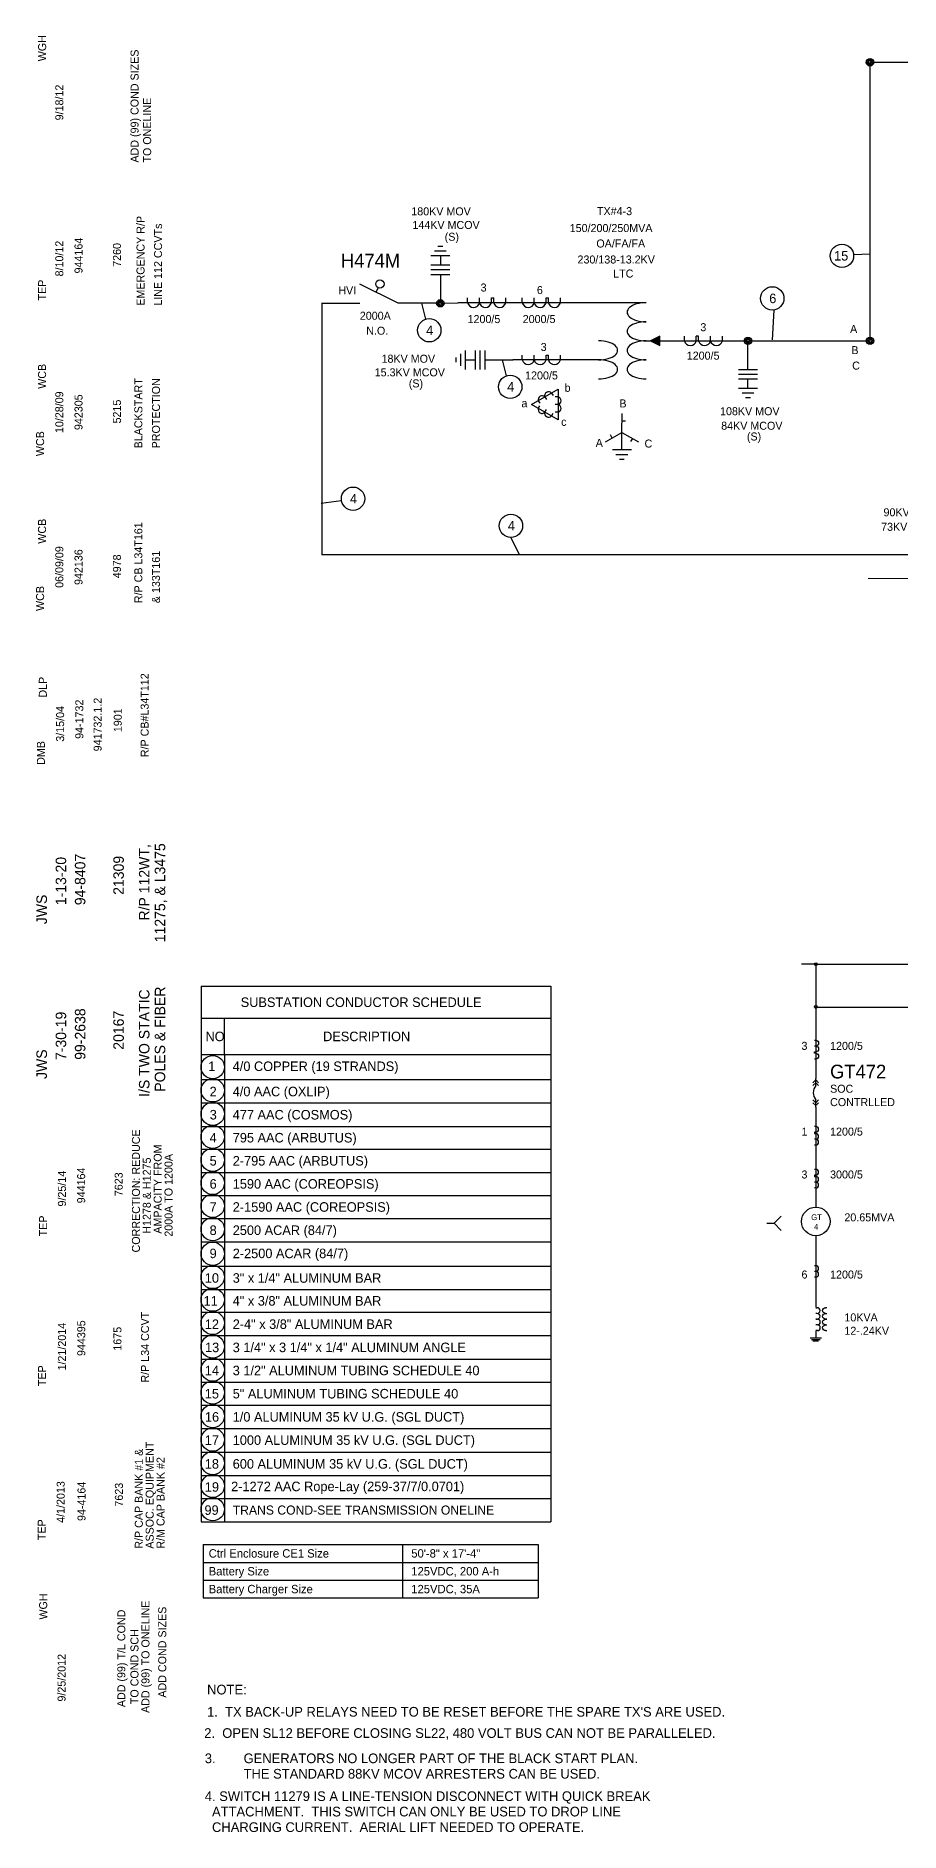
# Model space of a CAD drawing. Extents: x 500.5 to 522.7, y 525.3 to 541.5.
# Drawn here: x 500.45 to 508, y 525.64 to 541.35 of the extents above; entities that cross this region are included whole.
import ezdxf

# ---------------------------------------------------------------- set-up
doc = ezdxf.new("R2010")
doc.units = 0
doc.layers.add('Level 1', color=7, linetype='Continuous')

# ---------------------------------------------------------------- blocks, each defined once
blk = doc.blocks.new('SWIT15')
at = {"layer": 'Level 1'}
for p, q in [((0, 0), (0.062, 0)), ((0.038, 0.025), (0.013, 0)), ((0.013, 0), (0.038, -0.025)), ((0.063, 0.025), (0.038, 0)), ((0.038, 0), (0.063, -0.025)), ((0.188, 0.025), (0.213, 0)), ((0.188, 0), (0.25, 0)), ((0.213, 0), (0.188, -0.025)), ((0.213, 0.025), (0.238, 0)), ((0.238, 0), (0.213, -0.025))]:
    blk.add_line(p, q, dxfattribs=at)
blk.add_arc((0.125, -0.078), 0.1, 51.1255, 128.8739, dxfattribs=at)
blk = doc.blocks.new('CTRANS')
at = {"layer": 'Level 1'}
for p, q in [((-0.08, 0), (-0.08, -0.0125)), ((-0.03, 0), (-0.03, -0.0125)), ((-0.0175, -0.0125), (-0.0175, 0)), ((0.0325, 0), (0.0325, -0.0125)), ((0.0825, 0), (0.0825, -0.0125)), ((-0.03, -0.0125), (-0.0175, -0.0125))]:
    blk.add_line(p, q, dxfattribs=at)
for centre in [(-0.055, 0), (0.0075, 0), (0.0575, 0)]:
    blk.add_arc(centre, 0.025, 0, 180, dxfattribs=at)
blk = doc.blocks.new('CTRAN0')
at = {"layer": 'Level 1'}
for p, q in [((0.0125, -0.0125), (0.0125, 0)), ((0.0625, 0), (0.0625, -0.0125)), ((0.1125, 0), (0.1125, -0.0125))]:
    blk.add_line(p, q, dxfattribs=at)
for centre in [(0.0375, 0), (0.0875, 0)]:
    blk.add_arc(centre, 0.025, 0, 180, dxfattribs=at)
blk = doc.blocks.new('GRND')
at = {"layer": 'Level 1'}
for p, q in [((0, 0), (0.0625, 0)), ((0.0625, 0.05), (0.0625, -0.05)), ((0.075, -0.0375), (0.075, 0.0375)), ((0.0875, -0.025), (0.0875, 0.025))]:
    blk.add_line(p, q, dxfattribs=at)
blk = doc.blocks.new('EXCONN')
at = {"layer": 'Level 1'}
blk.add_circle((0, 0), 0.0125, dxfattribs=at)
blk = doc.blocks.new('TRANS7')
at = {"layer": 'Level 1'}
for p, q in [((0.0625, 0.0625), (0, 0)), ((0.0625, 0.125), (0.0625, 0.0625)), ((0.0625, 0.0625), (0.125, 0))]:
    blk.add_line(p, q, dxfattribs=at)

msp = doc.modelspace()

# ---------------------------------------------------------------- linework, layer by layer
at = {"layer": 'Level 1'}
for p, q in [((507.742, 538.684), (507.742, 541.121)), ((507.742, 541.121), (512.009, 541.121)), ((503.965, 539.512), (504.007, 539.512)), ((503.902, 539.429), (504.069, 539.429)), ((504.069, 539.345), (503.902, 539.345)), ((503.934, 539.47), (504.038, 539.47)), ((503.986, 539.429), (503.986, 539.429)), ((503.986, 539.429), (503.986, 539.345)), ((507.601, 539.44), (507.74, 539.446)), ((503.616, 539.012), (503.283, 539.179)), ((504.069, 539.304), (503.902, 539.304)), ((504.069, 539.262), (503.902, 539.262)), ((503.986, 539.262), (503.986, 539.012)), ((503.424, 539.108), (503.443, 539.147)), ((504.224, 539.017), (504.224, 539.059)), ((504.328, 539.017), (504.328, 539.059)), ((504.432, 539.017), (504.432, 539.059)), ((504.432, 539.059), (504.453, 539.059)), ((504.453, 539.017), (504.453, 539.059)), ((504.557, 539.017), (504.557, 539.059)), ((504.702, 539.017), (504.702, 539.059)), ((504.806, 539.017), (504.806, 539.059)), ((504.91, 539.017), (504.91, 539.059)), ((504.91, 539.059), (504.931, 539.059)), ((504.931, 539.017), (504.931, 539.059)), ((505.035, 539.017), (505.035, 539.059)), ((502.949, 539.017), (502.949, 536.812)), ((502.949, 539.012), (503.283, 539.012)), ((503.949, 539.012), (503.616, 539.012)), ((503.859, 538.873), (503.823, 539.012)), ((503.949, 539.012), (504.14, 539.017)), ((504.64, 539.017), (504.14, 539.017)), ((505.118, 539.017), (504.618, 539.017)), ((505.118, 539.017), (505.119, 539.017)), ((505.785, 539.017), (505.119, 539.017)), ((506.9, 538.952), (506.888, 538.691)), ((506.119, 538.684), (506.119, 538.725)), ((506.223, 538.684), (506.223, 538.725)), ((506.244, 538.725), (506.223, 538.725)), ((506.244, 538.684), (506.244, 538.725)), ((506.348, 538.684), (506.348, 538.725)), ((506.452, 538.684), (506.452, 538.725)), ((504.166, 538.465), (504.166, 538.569)), ((504.207, 538.434), (504.207, 538.6)), ((504.291, 538.6), (504.291, 538.434)), ((504.332, 538.6), (504.332, 538.434)), ((504.374, 538.6), (504.374, 538.434)), ((504.702, 538.517), (504.702, 538.559)), ((504.806, 538.517), (504.806, 538.559)), ((504.91, 538.517), (504.91, 538.559)), ((504.91, 538.559), (504.931, 538.559)), ((504.931, 538.517), (504.931, 538.559)), ((505.035, 538.517), (505.035, 538.559)), ((505.785, 538.684), (506.035, 538.684)), ((505.906, 538.683), (505.906, 538.683)), ((506.035, 538.684), (506.535, 538.684)), ((506.535, 538.684), (507.742, 538.684)), ((506.675, 538.434), (506.675, 538.684)), ((504.124, 538.496), (504.124, 538.538)), ((504.207, 538.517), (504.207, 538.517)), ((504.207, 538.517), (504.291, 538.517)), ((504.374, 538.517), (504.624, 538.517)), ((504.564, 538.377), (504.528, 538.516)), ((505.119, 538.517), (504.619, 538.517)), ((505.369, 538.517), (505.119, 538.517)), ((506.592, 538.434), (506.759, 538.434)), ((506.592, 538.392), (506.759, 538.392)), ((504.784, 538.127), (505.015, 538.26)), ((505.015, 538.26), (505.015, 537.993)), ((506.592, 538.35), (506.759, 538.35)), ((506.759, 538.267), (506.592, 538.267)), ((506.675, 538.267), (506.675, 538.35)), ((506.675, 538.267), (506.675, 538.267)), ((505.015, 537.993), (504.784, 538.127)), ((504.842, 538.16), (504.855, 538.137)), ((504.842, 538.093), (504.855, 538.116)), ((504.9, 538.193), (504.913, 538.17)), ((504.9, 538.06), (504.913, 538.083)), ((504.957, 538.227), (504.971, 538.204)), ((505.015, 538.193), (504.989, 538.193)), ((505.015, 538.127), (504.989, 538.127)), ((506.727, 538.225), (506.623, 538.225)), ((506.696, 538.184), (506.654, 538.184)), ((504.957, 538.026), (504.971, 538.05)), ((505.015, 538.06), (504.989, 538.06)), ((505.573, 537.883), (505.574, 538.049)), ((505.574, 537.985), (505.604, 537.985)), ((505.429, 537.799), (505.573, 537.883)), ((505.488, 537.833), (505.472, 537.86)), ((505.573, 537.729), (505.573, 537.883)), ((505.573, 537.883), (505.718, 537.799)), ((505.665, 537.83), (505.649, 537.802)), ((505.657, 537.729), (505.49, 537.729)), ((505.625, 537.687), (505.521, 537.687)), ((505.594, 537.645), (505.553, 537.645)), ((505.573, 537.729), (505.573, 537.729)), ((503.12, 537.285), (502.944, 537.26)), ((504.603, 536.964), (504.675, 536.814)), ((518.948, 536.812), (502.949, 536.812)), ((507.727, 536.607), (508.518, 536.606)), ((507.268, 533.231), (507.143, 533.231)), ((507.268, 533.231), (510.393, 533.231)), ((507.268, 533.231), (507.268, 532.856)), ((501.894, 533.039), (501.894, 532.441)), ((501.894, 533.039), (504.953, 533.039)), ((504.953, 533.039), (504.953, 528.355)), ((501.894, 532.759), (504.953, 532.759)), ((502.098, 532.441), (502.098, 532.759)), ((507.268, 532.856), (507.268, 532.231)), ((507.268, 532.856), (510.268, 532.856)), ((501.894, 532.441), (504.953, 532.441)), ((501.894, 532.441), (501.894, 532.222)), ((502.098, 532.441), (502.098, 532.222)), ((501.894, 532.222), (504.953, 532.222)), ((501.894, 532.222), (501.894, 532.018)), ((502.098, 532.22), (502.098, 532.018)), ((501.894, 532.018), (504.953, 532.018)), ((501.894, 532.018), (501.894, 531.813)), ((502.098, 532.018), (502.098, 531.813)), ((507.268, 531.981), (507.268, 531.106)), ((501.894, 531.813), (504.953, 531.813)), ((501.894, 531.813), (501.894, 531.612)), ((502.098, 531.813), (502.098, 531.611)), ((501.894, 531.612), (504.953, 531.612)), ((501.894, 531.612), (501.894, 531.41)), ((502.098, 531.612), (502.098, 531.41)), ((501.894, 531.41), (504.953, 531.41)), ((501.894, 531.41), (501.894, 531.208)), ((502.098, 531.41), (502.098, 531.208)), ((501.894, 531.208), (504.953, 531.208)), ((501.894, 531.208), (501.894, 531.008)), ((502.098, 531.208), (502.098, 531.008)), ((501.894, 531.008), (504.953, 531.008)), ((501.894, 531.008), (501.894, 530.804)), ((502.098, 531.008), (502.098, 530.804)), ((507.268, 530.856), (507.268, 530.231)), ((501.894, 530.804), (504.953, 530.804)), ((501.894, 530.804), (501.894, 530.59)), ((502.098, 530.804), (502.098, 530.59)), ((501.894, 530.59), (501.894, 530.385)), ((501.894, 530.59), (504.953, 530.59)), ((502.098, 530.59), (502.098, 530.385)), ((501.894, 530.385), (504.953, 530.385)), ((501.894, 530.385), (501.894, 530.187)), ((502.098, 530.385), (502.098, 530.187)), ((501.894, 530.187), (504.953, 530.187)), ((501.894, 530.187), (501.894, 529.984)), ((502.098, 530.187), (502.098, 529.984)), ((501.894, 529.984), (504.953, 529.984)), ((501.894, 529.984), (501.894, 529.778)), ((502.098, 529.984), (502.098, 529.778)), ((501.894, 529.778), (504.953, 529.778)), ((501.894, 529.778), (501.894, 529.576)), ((502.098, 529.778), (502.098, 529.576)), ((501.894, 529.576), (504.953, 529.576)), ((501.894, 529.576), (501.894, 529.375)), ((502.098, 529.576), (502.098, 529.375)), ((501.894, 529.375), (504.953, 529.375)), ((501.894, 529.375), (501.894, 529.17)), ((502.098, 529.375), (502.098, 529.17)), ((501.894, 529.17), (504.953, 529.17)), ((501.894, 529.17), (501.894, 528.963)), ((502.098, 529.17), (502.098, 528.963)), ((501.894, 528.963), (504.953, 528.963)), ((501.894, 528.963), (501.894, 528.758)), ((501.894, 528.962), (501.894, 528.759)), ((502.098, 528.963), (502.098, 528.758)), ((502.098, 528.962), (502.098, 528.759)), ((501.894, 528.759), (504.953, 528.759)), ((501.894, 528.759), (501.894, 528.758)), ((501.894, 528.759), (501.894, 528.558)), ((502.098, 528.759), (502.098, 528.758)), ((502.098, 528.759), (502.098, 528.558)), ((501.894, 528.558), (504.953, 528.558)), ((501.894, 528.558), (501.894, 528.355)), ((502.098, 528.558), (502.098, 528.355)), ((504.953, 528.558), (504.953, 528.355)), ((501.894, 528.355), (504.953, 528.355)), ((501.913, 528.155), (501.913, 527.688)), ((501.913, 528.155), (504.842, 528.155)), ((503.655, 528.155), (503.655, 527.688)), ((504.842, 528.155), (504.842, 527.688)), ((501.913, 527.999), (504.842, 527.999)), ((501.913, 527.844), (504.842, 527.844)), ((501.913, 527.688), (504.842, 527.688))]:
    msp.add_line(p, q, dxfattribs=at)
for points in [[(505.822, 538.683), (505.905, 538.642), (505.905, 538.725)], [(505.839, 538.683), (505.898, 538.654), (505.898, 538.713)], [(505.859, 538.683), (505.889, 538.668), (505.889, 538.699)]]:
    msp.add_lwpolyline(points, close=True, dxfattribs=at)
for centre, radius in [((507.742, 541.12), 0.0324), ((507.742, 541.12), 0.0242), ((507.742, 541.12), 0.0151), ((507.497, 539.427), 0.102), ((503.458, 539.181), 0.0366), ((503.986, 539.012), 0.0324), ((503.986, 539.012), 0.0242), ((503.986, 539.012), 0.0151), ((506.888, 539.055), 0.102), ((503.889, 538.776), 0.102), ((506.675, 538.684), 0.0324), ((506.675, 538.684), 0.0242), ((507.742, 538.684), 0.0324), ((507.742, 538.684), 0.0242), ((506.675, 538.684), 0.0151), ((507.742, 538.684), 0.0151), ((504.597, 538.281), 0.102), ((503.223, 537.303), 0.102), ((504.603, 537.066), 0.102), ((501.996, 532.331), 0.102), ((501.996, 532.128), 0.102), ((501.996, 531.922), 0.102), ((501.996, 531.722), 0.102), ((501.996, 531.52), 0.102), ((501.996, 531.318), 0.102), ((501.996, 531.117), 0.102), ((501.996, 530.914), 0.102), ((507.268, 530.981), 0.125), ((501.996, 530.699), 0.102), ((501.996, 530.495), 0.102), ((501.996, 530.297), 0.102), ((501.996, 530.093), 0.102), ((501.996, 529.887), 0.102), ((501.996, 529.685), 0.102), ((501.996, 529.485), 0.102), ((501.996, 529.279), 0.102), ((501.996, 529.073), 0.102), ((501.996, 528.868), 0.102), ((501.996, 528.668), 0.102), ((501.996, 528.464), 0.102)]:
    msp.add_circle(centre, radius, dxfattribs=at)
for centre, radius, start, end in [((504.276, 539.029), 0.0534, 192.6804, 347.3196), ((504.38, 539.029), 0.0534, 192.6804, 347.3196), ((504.505, 539.029), 0.0534, 192.6804, 347.3196), ((504.754, 539.029), 0.0534, 192.6804, 347.3196), ((504.858, 539.029), 0.0534, 192.6804, 347.3196), ((504.983, 539.029), 0.0534, 192.6804, 347.3196), ((506.171, 538.695), 0.0534, 192.6804, 347.3196), ((506.296, 538.695), 0.0534, 192.6804, 347.3196), ((506.4, 538.695), 0.0534, 192.6804, 347.3196), ((504.754, 538.529), 0.0534, 192.6804, 347.3196), ((504.858, 538.529), 0.0534, 192.6804, 347.3196), ((504.983, 538.529), 0.0534, 192.6804, 347.3196), ((504.932, 538.203), 0.0342, 42.6804, 197.3196), ((504.875, 538.17), 0.0342, 42.6804, 197.3196), ((504.875, 538.083), 0.0342, 162.6804, 317.3196), ((505.008, 538.16), 0.0342, 282.6804, 77.3196), ((505.008, 538.093), 0.0342, 282.6804, 77.3196), ((504.932, 538.05), 0.0342, 162.6804, 317.3196)]:
    msp.add_arc(centre, radius, start, end, dxfattribs=at)
for centre, start_param, end_param in [((505.785, 538.934), 4.712389, 7.853982), ((505.785, 538.767), 4.712389, 7.853982), ((505.369, 538.6), 1.570796, 4.712389), ((505.785, 538.6), 4.712389, 7.853982), ((505.369, 538.434), 1.570796, 4.712389), ((505.785, 538.434), 4.712389, 7.853982)]:
    msp.add_ellipse(centre, major_axis=(-0.167, 0), ratio=0.5, start_param=start_param, end_param=end_param, dxfattribs=at)

# ---------------------------------------------------------------- block references
for p in [(507.268, 533.232), (507.268, 532.857)]:
    msp.add_blockref('EXCONN', p, dxfattribs=at)
at = {"layer": 'Level 1', "yscale": -1}
for name, p, rotation in [('CTRANS', (507.268, 532.482), 89.99999999999999), ('CTRAN0', (507.353, 530.239), -90.00000000000001), ('CTRAN0', (507.353, 530.139), -90.00000000000001)]:
    msp.add_blockref(name, p, dxfattribs=dict(at, rotation=rotation))
at = {"layer": 'Level 1'}
for name, p, rotation in [('SWIT15', (507.268, 531.982), 90), ('CTRANS', (507.268, 531.732), -90.00000000000001), ('CTRANS', (507.268, 531.357), -90.00000000000001), ('TRANS7', (506.966, 530.903), 90), ('CTRAN0', (507.268, 530.607), -90.00000000000001), ('CTRAN0', (507.281, 530.239), -90.00000000000001), ('CTRAN0', (507.282, 530.139), -90.00000000000001), ('GRND', (507.268, 530.024), -90.00000000000001)]:
    msp.add_blockref(name, p, dxfattribs=dict(at, rotation=rotation))

# ---------------------------------------------------------------- texts
for s, height, p in [('WGH', 0.07, (500.54, 541.129)), ('ADD (99) COND SIZES', 0.07, (501.348, 540.243)), ('9/18/12', 0.07, (500.69, 540.612)), ('TO ONELINE', 0.07, (501.458, 540.243)), ('EMERGENCY R/P ', 0.07, (501.4, 538.991)), ('LINE 112 CCVTs', 0.07, (501.553, 538.991)), ('8/10/12', 0.07, (500.69, 539.247)), ('944164', 0.07, (500.858, 539.273)), ('7260', 0.07, (501.194, 539.331)), ('TEP', 0.07, (500.54, 539.037)), ('WCB', 0.07, (500.539, 538.264)), ('10/28/09', 0.07, (500.69, 537.877)), ('BLACKSTART', 0.07, (501.381, 537.743)), ('PROTECTION', 0.07, (501.535, 537.743)), ('942305', 0.07, (500.858, 537.903)), ('5215', 0.07, (501.194, 537.961)), ('WCB', 0.07, (500.522, 537.675)), ('WCB', 0.07, (500.539, 536.909)), ('R/P CB L34T161', 0.07, (501.381, 536.389)), ('06/09/09', 0.07, (500.69, 536.523)), ('942136', 0.07, (500.858, 536.548)), ('& 133T161', 0.07, (501.535, 536.389)), ('4978', 0.07, (501.194, 536.607)), ('WCB', 0.07, (500.522, 536.321)), ('DLP', 0.07, (500.546, 535.563)), ('R/P CB#L34T112', 0.07, (501.436, 535.042)), ('3/15/04', 0.07, (500.697, 535.177)), ('94-1732', 0.07, (500.865, 535.202)), ('941732.1.2', 0.07, (501.025, 535.093)), ('1901', 0.07, (501.201, 535.261)), ('DMB', 0.07, (500.529, 534.975)), ('1-13-20', 0.0917, (500.715, 533.747)), ('94-8407', 0.0917, (500.883, 533.747)), ('21309', 0.0917, (501.219, 533.838)), ('R/P 112WT,', 0.0917, (501.443, 533.613)), ('11275, & L3475', 0.09167, (501.581, 533.423)), ('JWS', 0.0917, (500.547, 533.581)), ('I/S TWO STATIC', 0.09167, (501.443, 532.071)), ('POLES & FIBER', 0.09167, (501.581, 532.116)), ('7-30-19', 0.0917, (500.715, 532.393)), ('99-2638', 0.0917, (500.883, 532.395)), ('20167', 0.0917, (501.219, 532.483)), ('JWS', 0.0917, (500.547, 532.227)), ('CORRECTION: REDUCE', 0.07, (501.36, 530.71)), ('AMPACITY FROM', 0.07, (501.55, 530.874)), ('H1278 & H1275', 0.07, (501.455, 530.874)), ('2000A TO 1200A', 0.07, (501.645, 530.848)), ('9/25/14', 0.07, (500.713, 531.112)), ('944164', 0.07, (500.881, 531.14)), ('7623', 0.07, (501.209, 531.202)), ('TEP', 0.07, (500.548, 530.851)), ('1/21/2014', 0.07, (500.713, 529.678)), ('944395', 0.07, (500.882, 529.804)), ('R/P L34 CCVT', 0.07, (501.439, 529.572)), ('1675', 0.07, (501.198, 529.851)), ('TEP', 0.07, (500.539, 529.541)), ('R/P CAP BANK #1 &', 0.07, (501.385, 528.119)), ('ASSOC. EQUIPMENT', 0.07, (501.48, 528.119)), ('R/M CAP BANK #2', 0.07, (501.575, 528.119)), ('4/1/2013', 0.07, (500.702, 528.345)), ('94-4164', 0.07, (500.884, 528.361)), ('7623', 0.07, (501.211, 528.487)), ('TEP', 0.07, (500.536, 528.194)), ('WGH', 0.07, (500.549, 527.499)), ('ADD (99) T/L COND ', 0.07, (501.232, 526.733)), ('ADD (99) TO ONELINE', 0.07, (501.443, 526.682)), ('ADD COND SIZES', 0.07, (501.59, 526.816)), ('TO COND SCH', 0.07, (501.347, 526.759)), ('9/25/2012', 0.07, (500.71, 526.782))]:
    msp.add_text(s, height=height, rotation=90, dxfattribs=at).set_placement(p)
for s, height, p in [('180KV MOV', 0.07, (503.732, 539.781)), ('TX#4-3', 0.07, (505.355, 539.783)), ('144KV MCOV', 0.07, (503.742, 539.662)), ('150/200/250MVA', 0.07, (505.117, 539.635)), ('(S)', 0.07, (504.024, 539.559)), ('OA/FA/FA', 0.07, (505.35, 539.5)), ('H474M', 0.12, (503.117, 539.325)), ('230/138-13.2KV', 0.07, (505.185, 539.36)), ('15', 0.0833, (507.428, 539.386)), ('3', 0.07, (504.338, 539.115)), ('LTC', 0.07, (505.497, 539.237)), ('HVI', 0.07, (503.094, 539.09)), ('6', 0.07, (504.83, 539.093)), ('6', 0.0833, (506.861, 539.013)), ('2000A', 0.07, (503.282, 538.868)), ('1200/5', 0.07, (504.224, 538.839)), ('2000/5', 0.07, (504.706, 538.839)), ('N.O.', 0.07, (503.338, 538.737)), ('4', 0.0833, (503.862, 538.734)), ('3', 0.07, (506.259, 538.768)), ('A', 0.07, (507.568, 538.752)), ('18KV MOV', 0.07, (503.472, 538.492)), ('3', 0.07, (504.863, 538.595)), ('1200/5', 0.07, (506.14, 538.519)), ('B', 0.07, (507.579, 538.567)), ('15.3KV MCOV', 0.07, (503.412, 538.373)), ('1200/5', 0.07, (504.727, 538.346)), ('C', 0.07, (507.586, 538.432)), ('(S)', 0.07, (503.71, 538.276)), ('4', 0.0833, (504.57, 538.24)), ('b', 0.07, (505.072, 538.238)), ('a', 0.07, (504.695, 538.103)), ('B', 0.07, (505.551, 538.101)), ('108KV MOV', 0.07, (506.431, 538.033)), ('c', 0.07, (505.042, 537.94)), ('84KV MCOV', 0.07, (506.441, 537.906)), ('A', 0.07, (505.344, 537.756)), ('C', 0.07, (505.771, 537.75)), ('(S)', 0.07, (506.666, 537.812)), ('4', 0.0833, (503.196, 537.261)), ('90KV MOV', 0.07, (507.86, 537.149)), ('4', 0.0833, (504.576, 537.025)), ('73KV MCOV', 0.07, (507.839, 537.022)), ('SUBSTATION CONDUCTOR SCHEDULE', 0.08333, (502.241, 532.857)), ('NO', 0.0833, (501.933, 532.558)), ('DESCRIPTION', 0.08333, (502.961, 532.558)), ('3', 0.07, (507.143, 532.482)), ('1200/5', 0.07, (507.393, 532.482)), ('1', 0.0833, (501.957, 532.297)), ('4/0 COPPER (19 STRANDS)', 0.08333, (502.171, 532.297)), ('GT472', 0.12, (507.393, 532.232)), ('2', 0.0833, (501.969, 532.076)), ('4/0 AAC (OXLIP)', 0.08333, (502.171, 532.076)), ('SOC', 0.07, (507.393, 532.107)), ('3', 0.0833, (501.97, 531.873)), ('477 AAC (COSMOS)', 0.08333, (502.171, 531.873)), ('CONTRLLED', 0.07, (507.393, 531.99)), ('1', 0.07, (507.143, 531.732)), ('1200/5', 0.07, (507.393, 531.732)), ('4', 0.0833, (501.969, 531.672)), ('795 AAC (ARBUTUS)', 0.08333, (502.171, 531.672)), ('5', 0.0833, (501.969, 531.47)), ('2-795 AAC (ARBUTUS)', 0.08333, (502.171, 531.47)), ('6', 0.0833, (501.969, 531.268)), ('1590 AAC (COREOPSIS)', 0.08333, (502.171, 531.268)), ('3', 0.07, (507.143, 531.357)), ('3000/5', 0.07, (507.393, 531.357)), ('7', 0.0833, (501.969, 531.066)), ('2-1590 AAC (COREOPSIS)', 0.08333, (502.171, 531.066)), ('GT', 0.05, (507.228, 530.993)), ('20.65MVA', 0.07, (507.518, 530.982)), ('8', 0.0833, (501.969, 530.863)), ('2500 ACAR (84/7)', 0.08333, (502.171, 530.863)), ('4', 0.05, (507.253, 530.91)), ('9', 0.0833, (501.969, 530.66)), ('2-2500 ACAR (84/7)', 0.08333, (502.171, 530.66)), ('6', 0.07, (507.143, 530.482)), ('1200/5', 0.07, (507.393, 530.482)), ('10', 0.0833, (501.927, 530.445)), ('3" x 1/4" ALUMINUM BAR', 0.08333, (502.171, 530.445)), ('11', 0.0833, (501.916, 530.245)), ('4" x 3/8" ALUMINUM BAR', 0.08333, (502.171, 530.245)), ('12', 0.0833, (501.927, 530.041)), ('2-4" x 3/8" ALUMINUM BAR', 0.08333, (502.171, 530.041)), ('10KVA', 0.07, (507.518, 530.107)), ('13', 0.0833, (501.929, 529.838)), ('3 1/4" x 3 1/4" x 1/4" ALUMINUM ANGLE', 0.08333, (502.171, 529.838)), ('12-.24KV', 0.07, (507.518, 529.99)), ('14', 0.0833, (501.927, 529.636)), ('3 1/2" ALUMINUM TUBING SCHEDULE 40', 0.08333, (502.171, 529.636)), ('15', 0.0833, (501.927, 529.433)), ('5" ALUMINUM TUBING SCHEDULE 40', 0.08333, (502.171, 529.433)), ('16', 0.0833, (501.928, 529.23)), ('1/0 ALUMINUM 35 kV U.G. (SGL DUCT)', 0.08333, (502.171, 529.23)), ('17', 0.0833, (501.927, 529.027)), ('1000 ALUMINUM 35 kV U.G. (SGL DUCT)', 0.08333, (502.171, 529.027)), ('18', 0.0833, (501.927, 528.819)), ('600 ALUMINUM 35 kV U.G. (SGL DUCT)', 0.08333, (502.171, 528.819)), ('19', 0.0833, (501.927, 528.617)), ('2-1272 AAC Rope-Lay (259-37/7/0.0701)', 0.08333, (502.157, 528.622)), ('99', 0.0833, (501.924, 528.415)), ('TRANS COND-SEE TRANSMISSION ONELINE', 0.07951, (502.171, 528.417)), ('Ctrl Enclosure CE1 Size', 0.07333, (501.961, 528.041)), ('50\'-8" x 17\'-4"', 0.07333, (503.732, 528.041)), ('Battery Size', 0.07333, (501.961, 527.885)), ('125VDC, 200 A-h', 0.07333, (503.732, 527.885)), ('Battery Charger Size', 0.07333, (501.961, 527.729)), ('125VDC, 35A', 0.07333, (503.732, 527.729)), ('NOTE:', 0.0847, (501.947, 526.844)), ("1.  TX BACK-UP RELAYS NEED TO BE RESET BEFORE THE SPARE TX'S ARE USED.", 0.0847, (501.947, 526.65)), ('2.  OPEN SL12 BEFORE CLOSING SL22, 480 VOLT BUS CAN NOT BE PARALLELED. ', 0.0847, (501.922, 526.464)), ('3.', 0.0847, (501.927, 526.243)), ('GENERATORS NO LONGER PART OF THE BLACK START PLAN.', 0.0847, (502.266, 526.243)), ('THE STANDARD 88KV MCOV ARRESTERS CAN BE USED.', 0.0847, (502.266, 526.108)), ('4. SWITCH 11279 IS A LINE-TENSION DISCONNECT WITH QUICK BREAK', 0.0847, (501.927, 525.912)), ('  ATTACHMENT.  THIS SWITCH CAN ONLY BE USED TO DROP LINE', 0.0847, (501.927, 525.777)), ('  CHARGING CURRENT.  AERIAL LIFT NEEDED TO OPERATE.', 0.0847, (501.927, 525.641))]:
    msp.add_text(s, height=height, dxfattribs=at).set_placement(p)

doc.saveas('drawing.dxf')
